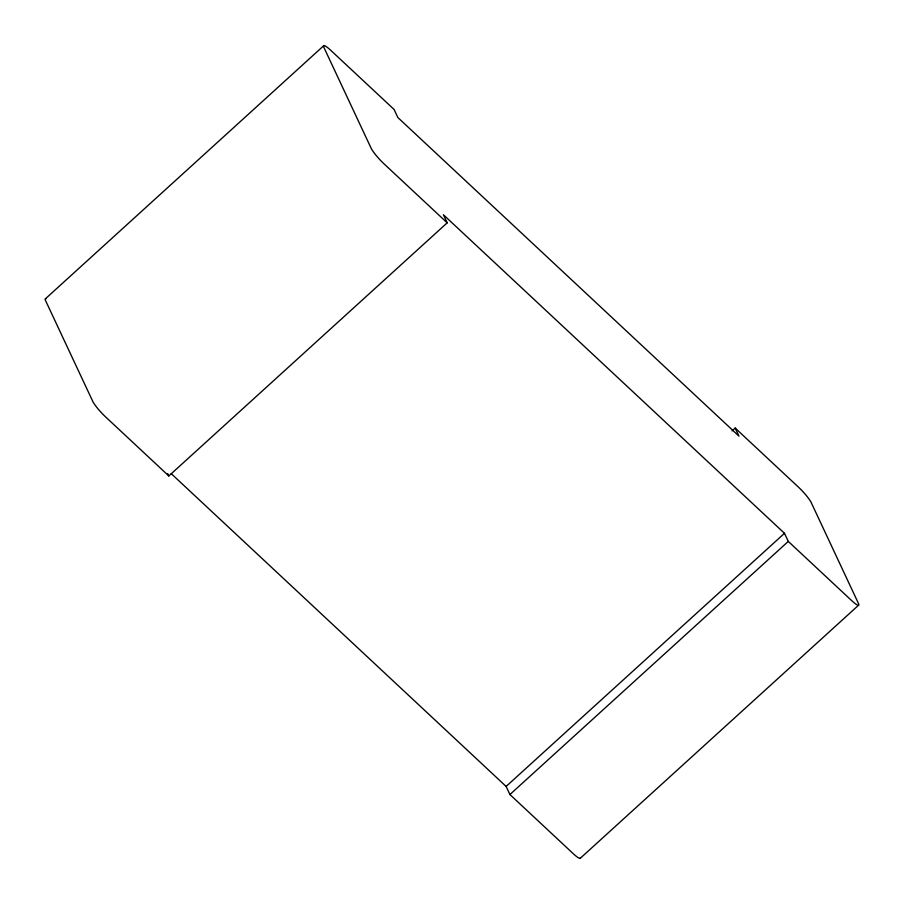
<?xml version="1.0" encoding="UTF-8"?>
<svg xmlns="http://www.w3.org/2000/svg" width="904" height="904" viewBox="0 0 904 904"><rect width="100%" height="100%" fill="white"/><g stroke="black" fill="none" stroke-linecap="round" stroke-linejoin="round"><path stroke-width="1.36" d="M45.347 298.862L323.711 45.731M46.025 298.783A14.95 2.373 47.7 0 0 45.663 300.806L92.694 401.229A14.95 2.373 47.7 0 0 105.474 416.8L168.822 475.967L447.197 222.836L443.401 214.745L784.491 533.303L788.288 541.406L851.624 600.572A14.95 2.373 47.7 0 0 858.337 603.194L811.306 502.771A14.95 2.373 47.7 0 0 798.526 487.199L735.178 428.033L732.048 430.88M580.413 857.58A14.95 2.373 47.7 0 1 573.26 853.692L509.912 794.537L506.116 786.435L784.491 533.303M509.912 794.537L788.288 541.406M580.289 858.269L858.653 605.138M447.197 222.836L383.85 163.68A14.95 2.373 47.7 0 1 371.069 148.098L324.027 47.686A14.95 2.373 47.7 0 1 330.74 50.308L394.087 109.463L397.884 117.565L738.963 436.135L735.178 428.033M171.218 473.639L506.116 786.435M167.737 473.651L168.822 475.967"/></g></svg>
